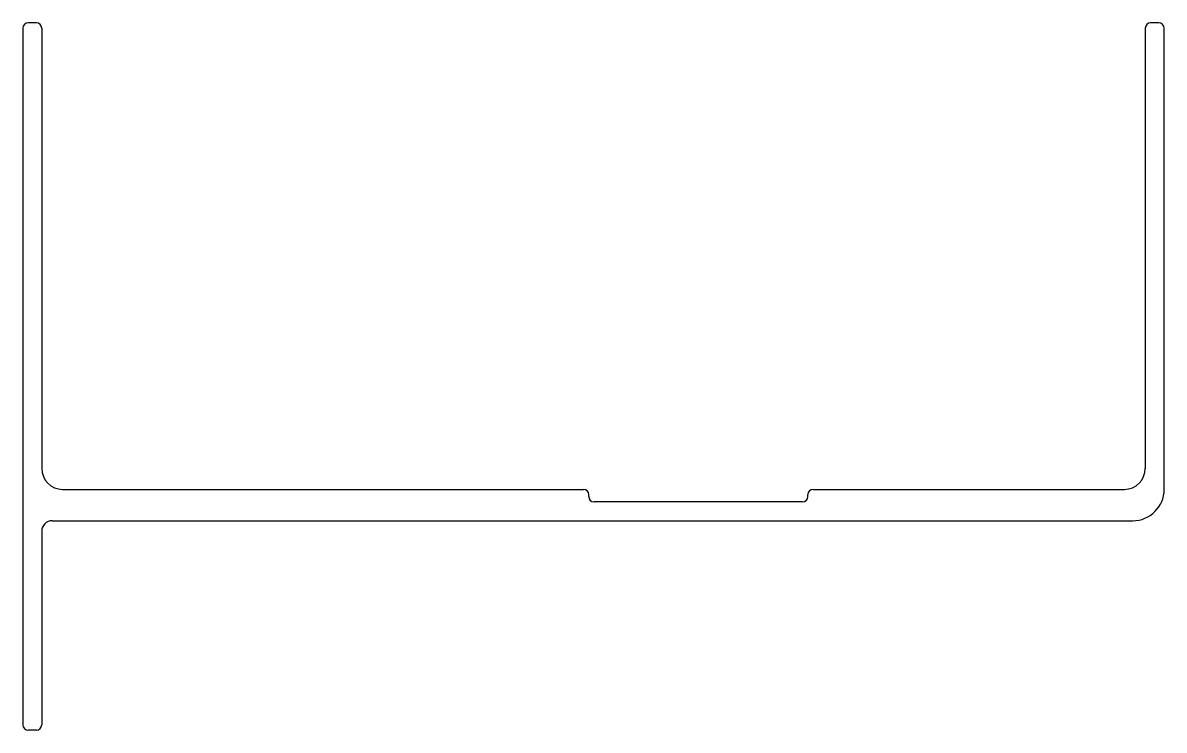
# Model space of a CAD drawing. Header units: millimetres. Extents: x 0 to 109, y -20 to 48.
import ezdxf

# ---------------------------------------------------------------- set-up
doc = ezdxf.new("R2010")
doc.units = ezdxf.units.MM
doc.layers.add('3', color=7, linetype='Continuous', true_color=0xffffff)

msp = doc.modelspace()

# ---------------------------------------------------------------- linework, layer by layer
at = {"layer": '3', "color": 30, "linetype": 'Continuous', "lineweight": 25}
for p, q in [((0, 47.05), (0, -19.5)), ((1.3, 47.55), (0.5, 47.55)), ((1.8, 47.05), (1.8, 5)), ((107.1, 47.05), (107.1, 5)), ((108.4, 47.55), (107.6, 47.55)), ((108.9, 3), (108.9, 47.05)), ((3.8, 3), (53.5, 3)), ((54, 2.3), (54, 2.5)), ((74.9, 2.3), (74.9, 2.5)), ((75.4, 3), (105.1, 3)), ((74.4, 1.8), (54.5, 1.8)), ((2.8, 0), (105.9, 0)), ((1.8, -1), (1.8, -19.5)), ((1.3, -20), (0.5, -20))]:
    msp.add_line(p, q, dxfattribs=at)
for centre, radius, start, end in [((0.5, 47.05), 0.5, 90, 180), ((1.3, 47.05), 0.5, 0, 90), ((107.6, 47.05), 0.5, 90, 180), ((108.4, 47.05), 0.5, 0, 90), ((3.8, 5), 2, 180, 270), ((105.1, 5), 2, 270, 0), ((53.5, 2.5), 0.5, 0, 90), ((54.5, 2.3), 0.5, 180, 270), ((74.4, 2.3), 0.5, 270, 0), ((75.4, 2.5), 0.5, 90, 180), ((105.9, 3), 3, 270, 0), ((2.8, -1), 1, 90, 180), ((0.5, -19.5), 0.5, 180, 270), ((1.3, -19.5), 0.5, 270, 0)]:
    msp.add_arc(centre, radius, start, end, dxfattribs=at)

doc.saveas('drawing.dxf')
